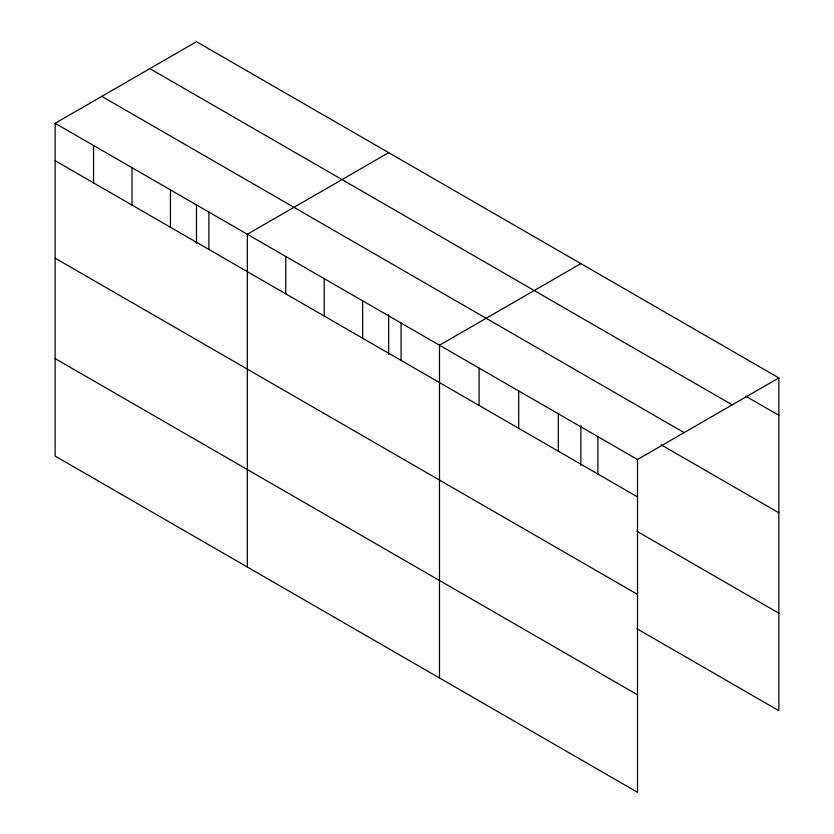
<?xml version="1.0" encoding="UTF-8"?>
<svg xmlns="http://www.w3.org/2000/svg" width="834" height="834" viewBox="0 0 834 834"><rect width="100%" height="100%" fill="white"/><g stroke="black" fill="none" stroke-linecap="round" stroke-linejoin="round"><path stroke-width="1.25" d="M55.138 123.307L637.51 459.534L637.51 792.3L55.138 456.073L55.138 123.307L196.49 41.7L778.862 377.927L778.862 710.693L636.957 628.763M388.675 152.653L247.323 234.26L247.323 567.026M580.86 263.607L439.497 345.213L439.497 677.979M637.51 459.534L778.862 377.927M745.857 396.254L778.862 415.301M149.849 68.628L732.21 404.855M101.79 96.379L684.151 432.606M661.154 444.824L778.862 512.785M55.138 160.691L637.51 496.918M636.957 531.289L778.862 613.209M55.138 258.165L637.51 594.392M55.138 358.599L637.51 694.826M597.905 436.672L597.905 474.046M580.86 425.507L580.86 465.414M558.3 413.81L558.3 451.184M518.706 390.948L518.706 428.322M479.102 368.086L479.102 405.46M401.071 323.029L401.071 360.403M388.675 314.554L388.675 354.46M362.634 300.834L362.634 338.218M324.197 278.65L324.197 316.023M285.76 256.455L285.76 293.829M208.886 212.076L208.886 249.449M196.49 204.883L196.49 243.507M170.449 189.881L170.449 227.265M132.012 167.697L132.012 205.07M93.575 145.502L93.575 182.875"/></g></svg>
